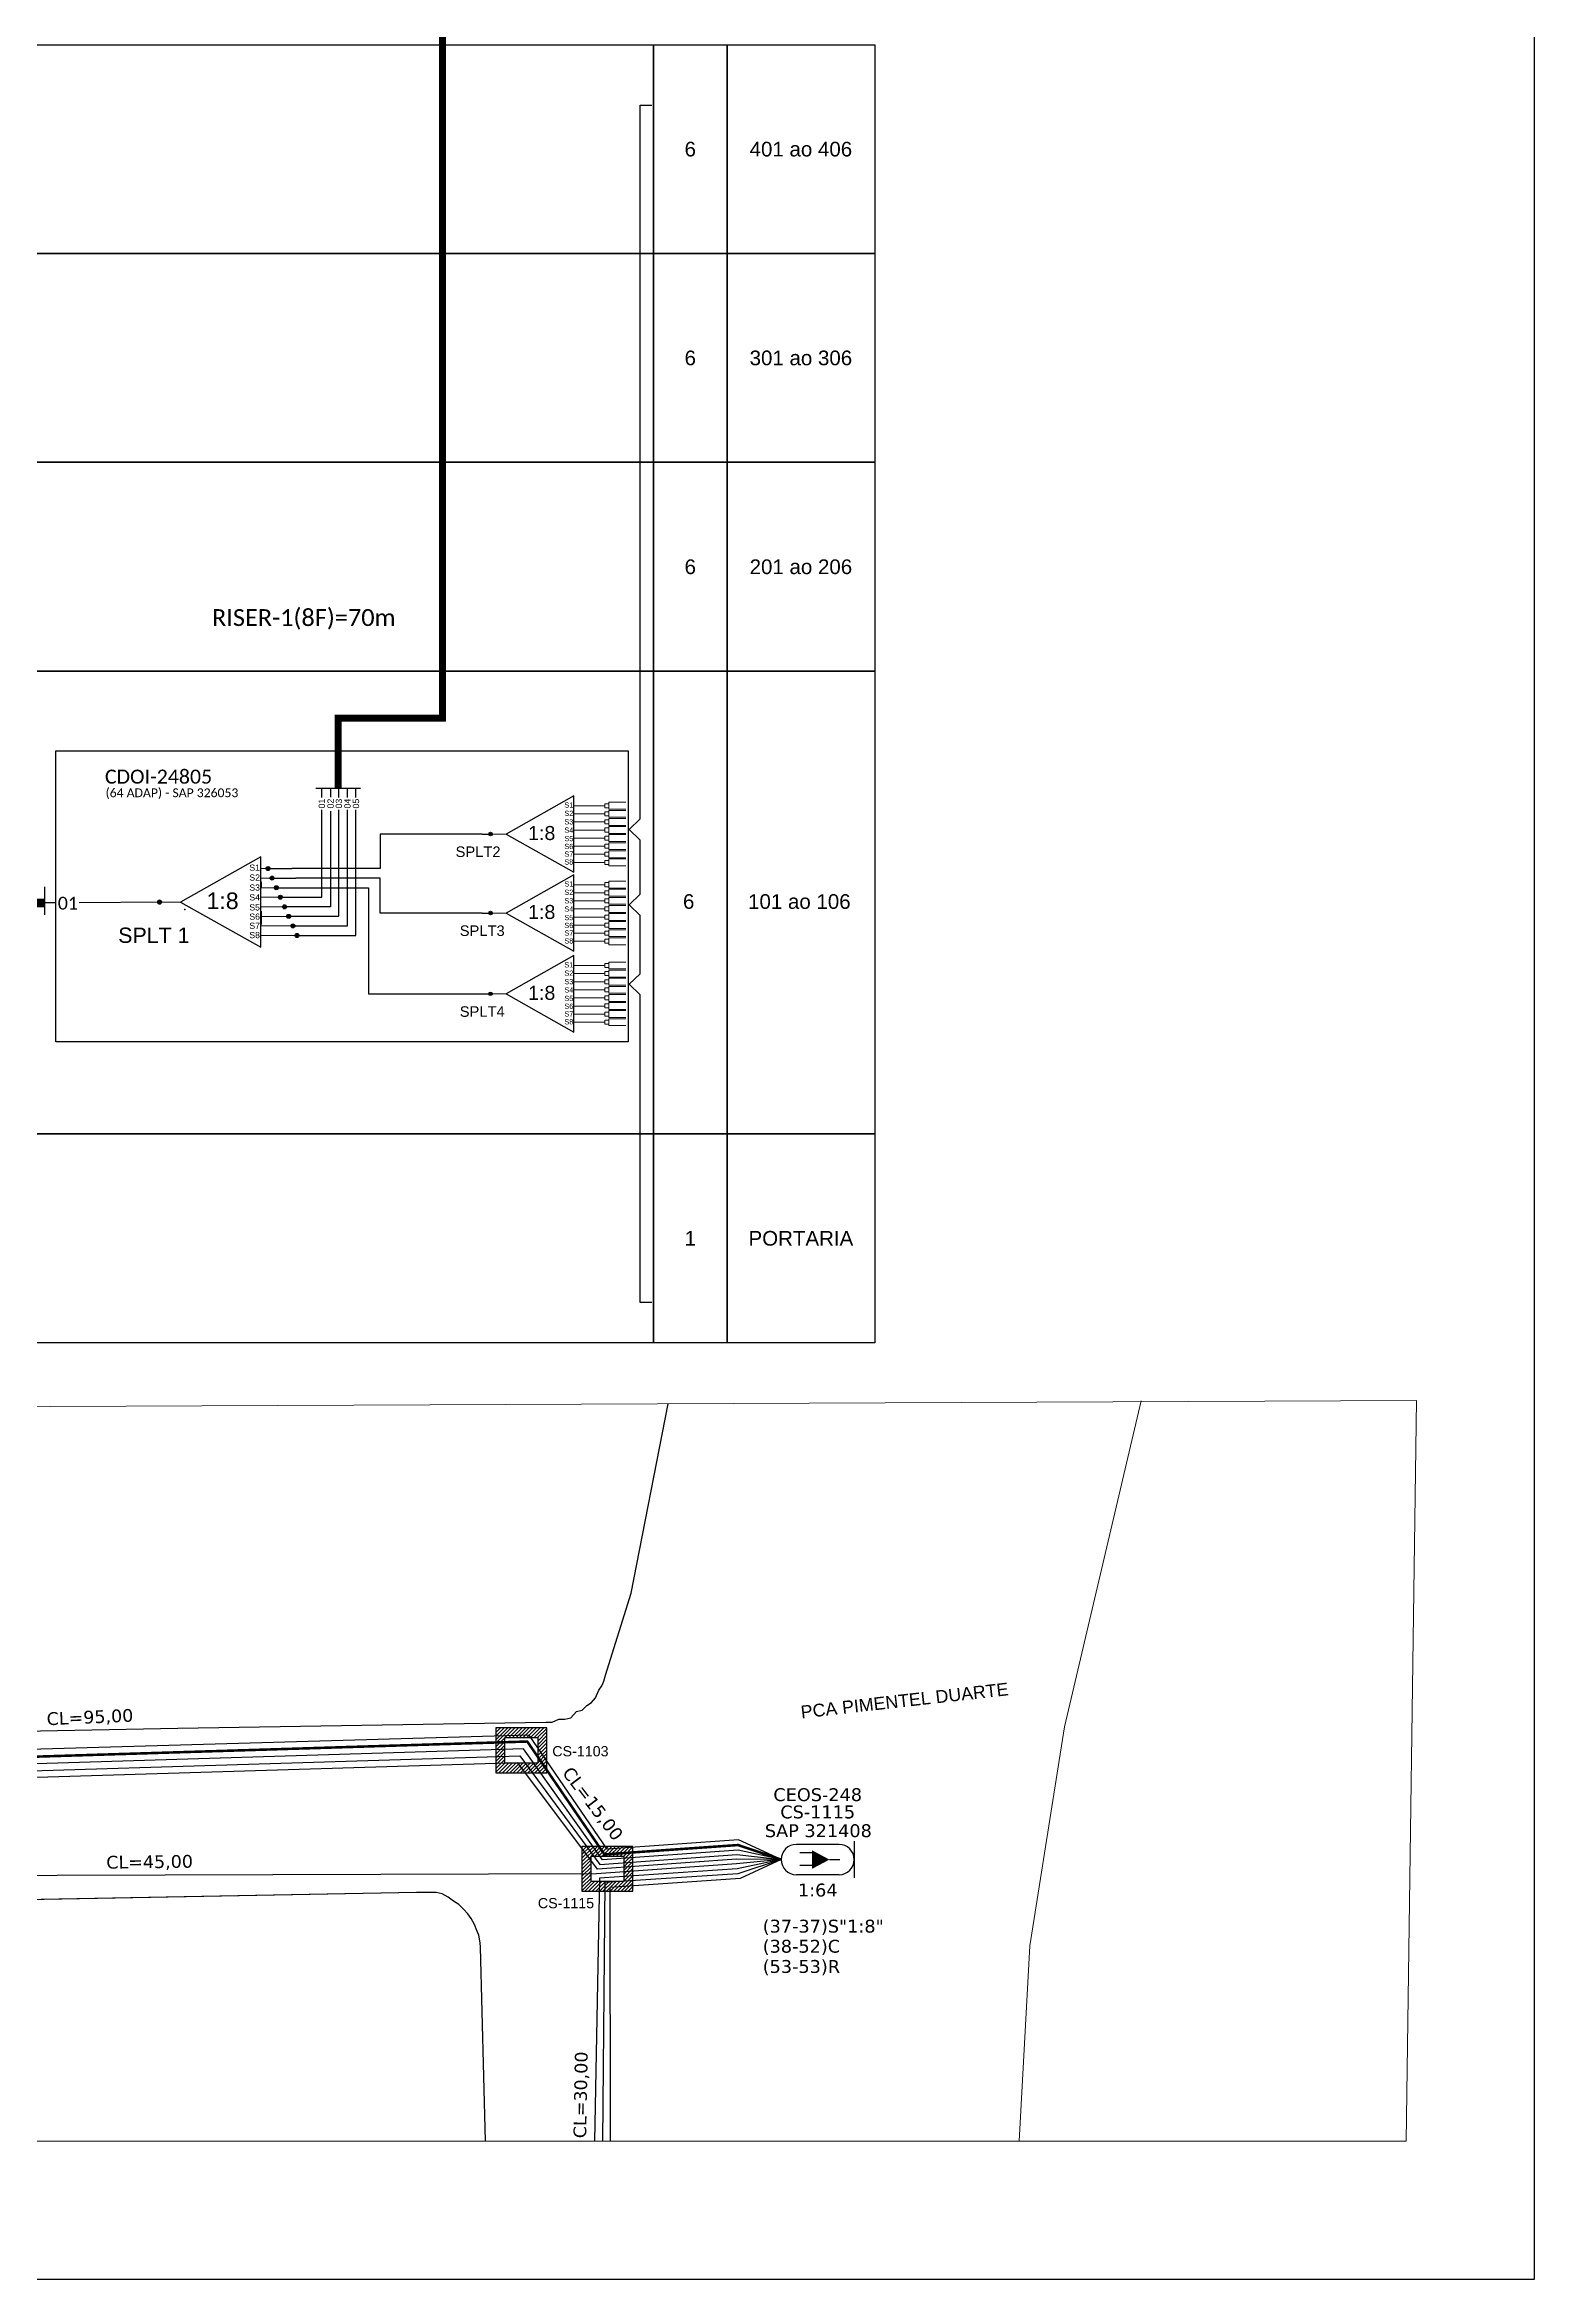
# Model space of a CAD drawing. Extents: x -89 to 749, y 705 to 1299.
# Drawn here: x 515.6 to 749.2, y 705 to 1055.4 of the extents above; entities that cross this region are included whole.
import ezdxf
from ezdxf.enums import TextEntityAlignment as Align

# ---------------------------------------------------------------- set-up
doc = ezdxf.new("R2010")
doc.units = 0
for name, color, linetype in [('10.1-Caixas Subterrâneas', 5, 'Continuous'), ('20.4-CEOS', 1, 'Continuous'), ('CAP a instalar', 1, 'Continuous'), ('celulas gpon', 7, 'Continuous'), ('Meio Fio', 7, 'Continuous'), ('QUADRA', 7, 'Continuous')]:
    doc.layers.add(name, color=color, linetype=linetype)
doc.layers.add('Segmento Logradouro Texto', color=7, linetype='Continuous', lineweight=0)
doc.styles.add('ARIAL', font='arial.ttf')
doc.styles.add('DIGICADE', font='arial.ttf')
doc.styles.add('siredit', font='verdana.ttf')
doc.styles.add('WMF-Calibri0', font='calibri.ttf')
doc.linetypes.add('FENCELINE1', pattern='A,0.25,-0.1,[133,ltypeshp.shx,S=0.1,R=0,X=-0.1,Y=0],-0.1,1', length=1.45)

# ---------------------------------------------------------------- blocks, each defined once
blk = doc.blocks.new('*U96')
at = {"layer": '20.4-CEOS', "color": 7, "style": 'siredit'}
for tag, p in [('FIBRAS_SPLITTER', (0, 0)), ('FIBRAS_TOP_C', (0, -4.13)), ('RESERVA_FINAIS', (0, -5.46))]:
    blk.add_attdef(tag, p, '', height=1.01, dxfattribs=at)
for tag, p, flags in [('ID_ATIVIDADE', (0, -6.77), 3), ('QTDE', (0, -9.4), 1), ('FATOR', (0, -8.09), 1), ('FID', (0, -10.71), 1)]:
    blk.add_attdef(tag, p, '', height=1.01, dxfattribs=dict(at, flags=flags))
blk = doc.blocks.new('*X59')
at = {"color": 0, "linetype": 'Continuous'}
for p, q in [((-1.25, 0.34099), (-0.49099, 1.1)), ((-1.25, 0.517767), (-0.667767, 1.1)), ((-1.25, 0.694544), (-0.844544, 1.1)), ((-1.25, 0.87132), (-1.02132, 1.1)), ((-1.25, 1.048097), (-1.198097, 1.1)), ((-0.789214, 0.625), (-0.314214, 1.1)), ((-0.612437, 0.625), (-0.137437, 1.1)), ((-0.43566, 0.625), (0.03934, 1.1)), ((-0.258883, 0.625), (0.216117, 1.1)), ((-0.082107, 0.625), (0.392893, 1.1)), ((0.09467, 0.625), (0.56967, 1.1)), ((0.271447, 0.625), (0.746447, 1.1)), ((0.448223, 0.625), (0.923223, 1.1)), ((0.625, 0.625), (1.1, 1.1)), ((-1.25, 0.164214), (-0.8035, 0.610714)), ((-1.25, -0.012563), (-0.8035, 0.433937)), ((-1.25, -0.18934), (-0.8035, 0.25716)), ((-1.25, -0.366117), (-0.8035, 0.080383)), ((0.801777, 0.625), (1.25, 1.073223)), ((0.8035, 0.449947), (1.25, 0.896447)), ((0.8035, 0.27317), (1.25, 0.71967)), ((0.8035, 0.096393), (1.25, 0.542893)), ((0.8035, -0.080383), (1.25, 0.366117)), ((0.8035, -0.25716), (1.25, 0.18934)), ((0.8035, -0.433937), (1.25, 0.012563)), ((-1.25, -0.542893), (-0.8035, -0.096393)), ((-1.25, -0.71967), (-0.8035, -0.27317)), ((-1.25, -0.896447), (-0.8035, -0.449947)), ((-1.25, -1.073223), (-0.801777, -0.625)), ((-1.1, -1.1), (-0.625, -0.625)), ((-0.923223, -1.1), (-0.448223, -0.625)), ((-0.746447, -1.1), (-0.271447, -0.625)), ((-0.56967, -1.1), (-0.09467, -0.625)), ((-0.392893, -1.1), (0.082107, -0.625)), ((-0.216117, -1.1), (0.258883, -0.625)), ((-0.03934, -1.1), (0.43566, -0.625)), ((0.137437, -1.1), (0.612437, -0.625)), ((0.314214, -1.1), (0.789214, -0.625)), ((0.49099, -1.1), (1.25, -0.34099)), ((0.667767, -1.1), (1.25, -0.517767)), ((0.8035, -0.610714), (1.25, -0.164214)), ((0.844544, -1.1), (1.25, -0.694544)), ((1.02132, -1.1), (1.25, -0.87132)), ((1.198097, -1.1), (1.25, -1.048097))]:
    blk.add_line(p, q, dxfattribs=at)
blk = doc.blocks.new('MANHOLE_MQ')
at = {"color": 0, "linetype": 'Continuous'}
for p, q in [((0.00000623, 0.00000569), (-0.00000627, 0.00000569)), ((-0.00000627, 0.00000569), (-0.00000627, -0.00000531)), ((0.00000623, -0.00000531), (0.00000623, 0.00000569)), ((-0.00000404, 0.00000331), (0.00000399, 0.00000331)), ((-0.00000404, -0.00000294), (-0.00000404, 0.00000331)), ((0.00000399, 0.00000331), (0.00000399, -0.00000294)), ((-0.00000627, -0.00000531), (0.00000623, -0.00000531)), ((0.00000399, -0.00000294), (-0.00000404, -0.00000294)), ((0.00000399, -0.00000294), (0.00000399, -0.00000294))]:
    blk.add_line(p, q, dxfattribs=at)
at = {"color": 0, "linetype": 'Continuous', "xscale": 5e-06, "yscale": 5e-06, "zscale": 1e-05}
blk.add_blockref('*X59', (-0.00000002, 0.00000019), dxfattribs=at)
blk = doc.blocks.new('SPLT_1-8_SC-APC')
at = {"color": 1}
blk.add_lwpolyline([(-7.37, -2.1), (-17.04, -7.55), (-7.37, -13), (-7.37, -2.1)], dxfattribs=at)
at = {"color": 3, "lineweight": 0}
for points in [[(-2.41, -3.02), (-2.41, -4)], [(-2.41, -3.02), (0, -3.02)], [(-2.99, -3.51), (-7.37, -3.51)], [(-7.37, -4.66), (-2.99, -4.66)], [(-7.37, -5.82), (-2.99, -5.82)], [(-2.41, -4), (0, -4)], [(-2.41, -4.17), (-2.41, -5.16)], [(-2.41, -4.17), (0, -4.17)], [(-2.41, -5.16), (0, -5.16)], [(-2.41, -5.32), (-2.41, -6.31)], [(-2.41, -5.32), (0, -5.32)], [(-2.41, -6.31), (0, -6.31)], [(-7.37, -6.97), (-2.99, -6.97)], [(-7.37, -8.12), (-2.99, -8.12)], [(-7.37, -9.28), (-2.99, -9.28)], [(-2.41, -6.48), (-2.41, -7.46)], [(-2.41, -6.48), (0, -6.48)], [(-2.41, -7.46), (0, -7.46)], [(-2.41, -7.63), (-2.41, -8.62)], [(-2.41, -7.63), (0, -7.63)], [(-2.41, -8.62), (0, -8.62)], [(-2.41, -8.78), (-2.41, -9.77)], [(-2.41, -8.78), (0, -8.78)], [(-7.37, -10.43), (-2.99, -10.43)], [(-7.37, -11.58), (-2.99, -11.58)], [(-2.41, -9.77), (0, -9.77)], [(-2.41, -9.94), (-2.41, -10.92)], [(-2.41, -9.94), (0, -9.94)], [(-2.41, -10.92), (0, -10.92)], [(-2.41, -11.09), (-2.41, -12.08)], [(-2.41, -11.09), (0, -11.09)], [(-2.41, -12.08), (0, -12.08)]]:
    blk.add_lwpolyline(points, dxfattribs=at)
for points in [[(-2.99, -3.22), (-2.41, -3.22), (-2.41, -3.8), (-2.99, -3.8)], [(-2.99, -4.38), (-2.41, -4.38), (-2.41, -4.95), (-2.99, -4.95)], [(-2.99, -5.53), (-2.41, -5.53), (-2.41, -6.1), (-2.99, -6.1)], [(-2.99, -6.68), (-2.41, -6.68), (-2.41, -7.26), (-2.99, -7.26)], [(-2.99, -7.84), (-2.41, -7.84), (-2.41, -8.41), (-2.99, -8.41)], [(-2.99, -8.99), (-2.41, -8.99), (-2.41, -9.56), (-2.99, -9.56)], [(-2.99, -10.14), (-2.41, -10.14), (-2.41, -10.72), (-2.99, -10.72)], [(-2.99, -11.3), (-2.41, -11.3), (-2.41, -11.87), (-2.99, -11.87)]]:
    blk.add_lwpolyline(points, close=True, dxfattribs=at)
at = {"color": 1, "lineweight": 0}
blk.add_lwpolyline([(-17.04, -7.55), (-19.26, -7.55)], dxfattribs=at)
at = {"color": 1, "style": 'ARIAL'}
for s, height, p in [('S1', 0.75, (-8.74, -3.78)), ('1:8', 2, (-13.91, -8.4)), ('S2', 0.75, (-8.74, -4.97)), ('S3', 0.75, (-8.74, -6.18)), ('S4', 0.75, (-8.74, -7.36)), ('S5', 0.75, (-8.74, -8.57)), ('S6', 0.75, (-8.74, -9.69)), ('S7', 0.75, (-8.74, -10.78)), ('S8', 0.75, (-8.74, -11.9))]:
    blk.add_text(s, height=height, dxfattribs=at).set_placement(p)
blk = doc.blocks.new('SPLT_1-8_DIV_DIR')
h = blk.add_hatch(color=3)
h.dxf.hatch_style = 1
edge = h.paths.add_edge_path()
edge.add_arc((12.77, 4.04), 0.242, 0, 360)
h = blk.add_hatch(color=3)
h.dxf.hatch_style = 1
edge = h.paths.add_edge_path()
edge.add_arc((13.27, 2.88), 0.242, 0, 360)
h = blk.add_hatch(color=3)
h.dxf.hatch_style = 1
edge = h.paths.add_edge_path()
edge.add_arc((13.77, 1.73), 0.242, 0, 360)
h = blk.add_hatch(color=3)
h.dxf.hatch_style = 1
edge = h.paths.add_edge_path()
edge.add_arc((14.27, 0.58), 0.242, 0, 360)
h = blk.add_hatch(color=3)
h.dxf.hatch_style = 1
edge = h.paths.add_edge_path()
edge.add_arc((14.77, -0.58), 0.242, 0, 360)
h = blk.add_hatch(color=3)
h.dxf.hatch_style = 1
edge = h.paths.add_edge_path()
edge.add_arc((15.27, -1.73), 0.242, 0, 360)
h = blk.add_hatch(color=3)
h.dxf.hatch_style = 1
edge = h.paths.add_edge_path()
edge.add_arc((15.77, -2.88), 0.242, 0, 360)
h = blk.add_hatch(color=3)
h.dxf.hatch_style = 1
edge = h.paths.add_edge_path()
edge.add_arc((16.27, -4.04), 0.242, 0, 360)
at = {"color": 1}
blk.add_lwpolyline([(11.89, 5.45), (2.22, 0), (11.89, -5.45), (11.89, 5.45)], dxfattribs=at)
at = {"color": 7, "lineweight": 0}
for points in [[(12.77, 4.04), (11.89, 4.04)], [(11.89, 2.88), (13.27, 2.88)], [(11.89, 1.73), (13.77, 1.73)], [(11.89, 0.58), (14.27, 0.58)], [(11.89, -0.58), (14.77, -0.58)], [(11.89, -1.73), (15.27, -1.73)], [(11.89, -2.88), (15.77, -2.88)], [(11.89, -4.04), (16.27, -4.04)]]:
    blk.add_lwpolyline(points, dxfattribs=at)
at = {"color": 1, "lineweight": 0}
blk.add_lwpolyline([(2.22, 0), (0, 0)], dxfattribs=at)
at = {"color": 3}
for centre in [(12.77, 4.04), (13.27, 2.88), (13.77, 1.73), (14.27, 0.58), (14.77, -0.58), (15.27, -1.73), (15.77, -2.88), (16.27, -4.04)]:
    blk.add_circle(centre, 0.242, dxfattribs=at)
at = {"color": 1, "style": 'ARIAL'}
for s, height, p in [('S1', 0.75, (10.52, 3.77)), ('S2', 0.75, (10.52, 2.58)), ('1:8', 2, (5.35, -0.85)), ('S3', 0.75, (10.52, 1.37)), ('S4', 0.75, (10.52, 0.19)), ('S5', 0.75, (10.52, -1.02)), ('S6', 0.75, (10.52, -2.14)), ('S7', 0.75, (10.52, -3.24)), ('S8', 0.75, (10.52, -4.36))]:
    blk.add_text(s, height=height, dxfattribs=at).set_placement(p)

msp = doc.modelspace()

# ---------------------------------------------------------------- hatches: boundary and pattern name
h = msp.add_hatch(color=3)
h.dxf.hatch_style = 1
edge = h.paths.add_edge_path()
edge.add_arc((585.55, 931.65), 0.282, 0, 360)
h = msp.add_hatch(color=3)
h.dxf.hatch_style = 1
edge = h.paths.add_edge_path()
edge.add_arc((533.63, 920.98), 0.41, 0, 360)
h = msp.add_hatch(color=3)
h.dxf.hatch_style = 1
edge = h.paths.add_edge_path()
edge.add_arc((585.55, 919.26), 0.282, 0, 360)
h = msp.add_hatch(color=3)
h.dxf.hatch_style = 1
edge = h.paths.add_edge_path()
edge.add_arc((585.55, 906.59), 0.282, 0, 360)

# ---------------------------------------------------------------- linework, layer by layer
at = {"color": 5}
msp.add_line((558.13, 938.86), (565.17, 938.86), dxfattribs=at)
at = {"color": 7}
for p, q in [((550.64, 926.24), (554.38, 926.24)), ((568.23, 924.74), (555.03, 924.74)), ((568.23, 919.26), (568.23, 924.74)), ((584.23, 919.26), (568.23, 919.26))]:
    msp.add_line(p, q, dxfattribs=at)
for points in [[(-89.32, 705.02), (749.25, 705.02), (749.25, 1299.02), (-89.32, 1299.02), (-89.32, 705.02)], [(549.56, 924.17), (549.56, 923.28)]]:
    msp.add_lwpolyline(points)
at = {"color": 5, "const_width": 1.1}
msp.add_lwpolyline([(561.65, 938.86), (561.65, 949.84), (578, 949.84), (578, 1227.27)], dxfattribs=at)
for points in [[(377.46, 1055.42), (611.08, 1055.42), (611.08, 1022.68), (377.46, 1022.68)], [(611.08, 1055.42), (622.65, 1055.42), (622.65, 1022.68), (611.08, 1022.68)], [(622.65, 1055.42), (645.8, 1055.42), (645.8, 1022.68), (622.65, 1022.68)], [(377.46, 1022.68), (611.08, 1022.68), (611.08, 989.94), (377.46, 989.94)], [(611.08, 1022.68), (622.65, 1022.68), (622.65, 989.94), (611.08, 989.94)], [(622.65, 1022.68), (645.8, 1022.68), (645.8, 989.94), (622.65, 989.94)], [(377.46, 989.94), (611.08, 989.94), (611.08, 957.19), (377.46, 957.19)], [(611.08, 989.94), (622.65, 989.94), (622.65, 957.19), (611.08, 957.19)], [(622.65, 989.94), (645.8, 989.94), (645.8, 957.19), (622.65, 957.19)], [(377.46, 957.19), (611.08, 957.19), (611.08, 884.64), (377.46, 884.64)], [(611.08, 957.19), (622.65, 957.19), (622.65, 884.64), (611.08, 884.64)], [(622.65, 957.19), (645.8, 957.19), (645.8, 884.64), (622.65, 884.64)], [(377.46, 884.64), (611.08, 884.64), (611.08, 851.89), (377.46, 851.89)], [(611.08, 884.64), (622.65, 884.64), (622.65, 851.89), (611.08, 851.89)], [(622.65, 884.64), (645.8, 884.64), (645.8, 851.89), (622.65, 851.89)]]:
    msp.add_lwpolyline(points, close=True)
at = {"color": 3}
for points in [[(609.01, 928.42), (609.01, 930.69), (607.28, 932.35), (609.01, 934.01), (609.01, 1045.95), (610.82, 1045.95)], [(609.01, 912.67), (609.01, 918.89), (607.28, 920.55), (609.01, 922.21), (609.01, 928.42), (609.01, 928.42)], [(517.41, 920.85), (515.63, 920.85)], [(534.04, 920.99), (521.03, 920.86)], [(610.83, 858.17), (609.01, 858.17), (609.01, 906.43), (607.28, 908.09), (609.01, 909.75), (609.01, 912.67)]]:
    msp.add_lwpolyline(points, dxfattribs=at)
at = {"color": 1}
msp.add_lwpolyline([(517.35, 944.68), (607.14, 944.68), (607.14, 899.08), (517.35, 899.08)], close=True, dxfattribs=at)
at = {"color": 5}
for points in [[(559.08, 937.37), (559.08, 938.86)], [(560.44, 938.86), (560.44, 937.41)], [(561.75, 937.37), (561.75, 938.86)], [(563.09, 937.37), (563.09, 938.86)], [(564.43, 937.37), (564.43, 938.86)], [(552.59, 921.74), (559.08, 921.74), (559.08, 935.45)], [(560.44, 935.26), (560.44, 920.24), (553.24, 920.24)], [(553.89, 918.75), (561.75, 918.75), (561.75, 935.45)], [(554.54, 917.25), (563.09, 917.25), (563.09, 935.45)], [(555.19, 915.75), (564.43, 915.75), (564.43, 935.45)], [(550.33, 926.29), (550.32, 926.29)]]:
    msp.add_lwpolyline(points, dxfattribs=at)
at = {"color": 7}
for points in [[(584.23, 931.65), (568.23, 931.65), (568.23, 926.24), (554.38, 926.24)], [(584.23, 931.65), (585.55, 931.65)], [(551.29, 924.74), (555.03, 924.74)], [(551.94, 923.24), (566.4, 923.24), (566.4, 906.59), (585.27, 906.59)], [(584.23, 919.26), (585.55, 919.26)]]:
    msp.add_lwpolyline(points, dxfattribs=at)
at = {"color": 1}
for points in [[(515.63, 918.99), (515.63, 923.36)], [(549.56, 919.53), (549.56, 917.46)]]:
    msp.add_lwpolyline(points, dxfattribs=at)
at = {"color": 1, "const_width": 1.36}
msp.add_lwpolyline([(468.86, 920.86), (515.63, 920.85)], dxfattribs=at)
at = {"color": 3}
for centre in [(585.55, 931.65), (585.55, 919.26), (585.55, 906.59)]:
    msp.add_circle(centre, 0.282, dxfattribs=at)
msp.add_point((537.6, 919.8))
at = {"layer": '20.4-CEOS', "color": 5}
for p, q in [((633.51, 773.23), (640.2, 773.23)), ((640.2, 768.46), (633.51, 768.46))]:
    msp.add_line(p, q, dxfattribs=at)
for points in [[(636.07, 771.88), (634.03, 771.88)], [(642.58, 773.72), (642.58, 767.97)], [(636.07, 769.9), (634.03, 769.9)], [(638.7, 770.84), (640.31, 770.84)]]:
    msp.add_lwpolyline(points, dxfattribs=at)
msp.add_lwpolyline([(638.7, 770.84, 0, 2.94, 0), (635.94, 770.84, 2.94, 2.94, 0)], format="xyseb", dxfattribs=at)
for centre, start, end in [((633.51, 770.84), 90, 270), ((640.2, 770.84), 270, 90)]:
    msp.add_arc(centre, 2.38, start, end, dxfattribs=at)
at = {"layer": 'CAP a instalar', "color": 8, "ltscale": 5}
for points in [[(631.13, 770.84), (624.45, 773.94), (603.86, 772.48), (591.62, 790.33), (467.56, 786.81, -0.351933), (457.24, 795.73), (457.28, 822.67), (462.55, 822.67)], [(356.1, 725.15), (366.08, 725.15), (366.01, 748.95), (378.87, 766.83), (360.7, 777.07, 0.112765), (356.45, 778.39), (330.73, 780.34, -0.410256), (330.36, 780.77), (330.51, 782.68, -0.408339), (330.93, 783.05), (361.38, 781.21, 0.013185), (361.91, 781.2), (467.51, 783.33), (590.14, 787.13), (602.71, 770.08), (624.17, 771.63), (631.13, 770.84)], [(631.13, 770.84), (624.1, 770.9), (602.3, 769.35), (589.83, 785.99), (476.63, 782.56, -0.002587), (476.53, 782.55), (361.93, 780.19, -0.013563), (361.39, 780.19), (331.96, 782.26, 0.418594), (331.53, 781.88), (331.51, 781.39, 0.406698), (331.88, 780.98), (357.28, 779.26, -0.115864), (361.65, 777.9), (368.49, 773.88), (380.03, 767.25), (386.75, 728.58), (393.96, 728.58)]]:
    msp.add_lwpolyline(points, format="xyb", dxfattribs=at)
at = {"layer": 'CAP a instalar', "color": 10, "linetype": 'FENCELINE1', "ltscale": 5}
msp.add_lwpolyline([(631.13, 770.84, 0.4, 0.4, 0), (624.37, 773.12, 0.4, 0.4, 0), (603.41, 771.65, 0.4, 0.4, 0), (591.31, 789.35, 0.4, 0.4, 0), (456.19, 785.19, 0.4, 0.4, 0), (386.48, 783.51, 0.4, 0.4, 0)], format="xyseb", dxfattribs=at)
at = {"layer": 'CAP a instalar', "color": 7, "ltscale": 5}
msp.add_lwpolyline([(631.13, 770.84), (624.4, 772.34), (603.11, 770.78), (590.69, 788.2), (456.44, 784.07), (362.32, 782.11, -0.015352), (361.71, 782.12), (330.48, 783.88, 0.329461), (329.44, 782.33), (329.44, 780.77, 0.410105), (330.43, 779.77), (356.36, 777.4, -0.104893), (360.33, 776.17), (376.4, 767.2), (371.05, 767.2)], format="xyb", dxfattribs=at)
at = {"layer": 'CAP a instalar', "color": 8, "ltscale": 5}
for points in [[(631.13, 770.84), (624.11, 770.18), (602.16, 768.61), (483.7, 768.23), (483.67, 738.09), (474.43, 738.09)], [(631.13, 770.84), (624.25, 769.41), (602.61, 767.9), (601.85, 726.7)], [(631.13, 770.84), (624.35, 768.61), (603.48, 767.24), (603.13, 726.7)], [(631.13, 770.84), (624.68, 767.85), (604.26, 766.44), (604.3, 726.7)]]:
    msp.add_lwpolyline(points, dxfattribs=at)
at = {"layer": 'Meio Fio', "lineweight": 0}
msp.add_lwpolyline([(730.77, 842.81), (254.51, 840.76), (255.73, 716.09), (446.31, 716.09), (446.31, 726.7), (729.13, 726.7), (730.77, 842.81)], dxfattribs=at)
at = {"layer": 'QUADRA', "color": 4}
for points in [[(374.85, 788.32), (536.51, 791.42), (594.21, 792.38), (595.21, 792.38), (596.24, 792.85), (597.21, 792.85), (598.15, 793.09), (599.05, 794.05), (599.89, 794.28), (600.66, 795), (601.38, 795.48), (602.01, 796.19), (602.54, 797.38), (602.99, 798.1), (603.33, 798.81), (603.58, 799.77), (607.62, 812.64), (613.39, 842.3)], [(573.93, 765.67), (382, 762.09)], [(577, 765.67), (573.93, 765.67), (383.24, 762.12)], [(577.95, 765.45), (577, 765.67)], [(579.74, 764.31), (578.89, 764.96), (577.95, 765.45)], [(581.31, 763.05), (580.55, 763.77), (579.74, 764.31)], [(581.96, 762.34), (581.31, 763.05)], [(583.69, 759), (583.41, 759.71), (583.01, 760.67), (582.51, 761.62), (581.96, 762.34)], [(584.75, 726.7), (583.96, 757.09), (583.9, 757.81), (583.69, 759)]]:
    msp.add_lwpolyline(points, dxfattribs=at)
at = {"layer": 'Segmento Logradouro Texto', "color": 4}
msp.add_lwpolyline([(687.6, 842.78), (675.56, 791.66), (670.15, 757.33), (668.45, 726.7)], dxfattribs=at)

# ---------------------------------------------------------------- block references
at = {"color": 3, "xscale": 1.1, "yscale": 1.1, "zscale": 1.1}
for p in [(606.74, 939.95), (606.74, 927.57), (606.74, 914.89)]:
    msp.add_blockref('SPLT_1-8_SC-APC', p, dxfattribs=at)
at = {"xscale": 1.3, "yscale": 1.3, "zscale": 1.3}
msp.add_blockref('SPLT_1-8_DIV_DIR', (534.04, 920.99), dxfattribs=at)
at = {"layer": '10.1-Caixas Subterrâneas', "color": 30, "xscale": 639575.1086223164, "yscale": 639575.1086223164, "zscale": 639575.1086223164, "rotation": 180.0000000000631}
for p in [(590.36, 788.1), (603.86, 769.51)]:
    msp.add_blockref('MANHOLE_MQ', p, dxfattribs=at)
at = {"layer": '20.4-CEOS', "color": 0, "lineweight": 0}
ref = msp.add_blockref('*U96', (628.23, 759.39), dxfattribs=dict(at, xscale=2, yscale=2, zscale=2))
ref.add_attrib('FIBRAS_SPLITTER', '(37-37)S"1:8"', (628.23, 759.39), dxfattribs={"color": 7, "height": 2.0194, "style": 'siredit'})
ref.add_attrib('FIBRAS_TOP_C', '(38-52)C', (628.23, 756.24), dxfattribs={"color": 7, "height": 2.019, "style": 'siredit'})
ref.add_attrib('RESERVA_FINAIS', '(53-53)R', (628.23, 753.07), dxfattribs={"color": 7, "height": 2.019, "style": 'siredit'})

# ---------------------------------------------------------------- texts
at = {"style": 'ARIAL'}
for s, p in [('6', (616.87, 1039.05)), ('401 ao 406', (634.22, 1039.05)), ('6', (616.87, 1006.31)), ('301 ao 306', (634.22, 1006.31)), ('6', (616.87, 973.56)), ('201 ao 206', (634.22, 973.56)), ('6', (616.62, 921.07)), ('101 ao 106', (633.98, 921.07)), ('1', (616.87, 868.26)), ('PORTARIA', (634.22, 868.26))]:
    msp.add_text(s, height=2.3, dxfattribs=at).set_placement(p, align=Align.MIDDLE_CENTER)
at = {"color": 5, "style": 'WMF-Calibri0'}
msp.add_text('RISER-1(8F)=70m', height=2.6457, dxfattribs=at).set_placement((541.86, 964.27))
at = {"color": 1, "style": 'WMF-Calibri0'}
msp.add_text('CDOI-24805', height=2.2, dxfattribs=at).set_placement((525.07, 939.55))
msp.add_text('(64 ADAP) - SAP 326053', height=1.375, dxfattribs=at).set_placement((535.58, 937.43), align=Align.CENTER)
at = {"style": 'ARIAL'}
for s, p in [('01', (559.08, 936.42)), ('02', (560.46, 936.42)), ('03', (561.76, 936.42)), ('04', (563.1, 936.42)), ('05', (564.44, 936.42))]:
    msp.add_text(s, height=0.992, rotation=90, dxfattribs=at).set_placement(p, align=Align.MIDDLE_CENTER)
for s, p in [('SPLT2', (583.59, 928.05)), ('SPLT3', (584.24, 915.67)), ('SPLT4', (584.24, 902.99))]:
    msp.add_text(s, height=1.65, dxfattribs=at).set_placement(p, align=Align.CENTER)
at = {"style": 'WMF-Calibri0'}
msp.add_text('01', height=2, dxfattribs=at).set_placement((517.68, 919.81))
at = {"color": 7, "style": 'ARIAL'}
msp.add_text('SPLT 1', height=2.4, dxfattribs=at).set_placement((527.15, 914.58))
at = {"layer": '10.1-Caixas Subterrâneas', "color": 30, "style": 'ARIAL'}
for s, p in [('CS-1103', (595.23, 787.03)), ('CS-1115', (592.97, 763.21))]:
    msp.add_text(s, height=1.6, dxfattribs=at).set_placement(p)
at = {"layer": '20.4-CEOS', "color": 5, "style": 'siredit'}
for s, p in [('CEOS-248', (636.86, 782.03)), ('CS-1115', (636.86, 779.32)), ('SAP 321408', (636.96, 776.38)), ('1:64', (636.86, 767.07))]:
    msp.add_text(s, height=2.019, dxfattribs=at).set_placement(p, align=Align.TOP_CENTER)
at = {"layer": 'celulas gpon', "style": 'siredit'}
for s, rotation, p in [('CL=95,00', 2.454, (515.97, 791.9)), ('CL=15,00', 307.2576, (596.69, 784.42)), ('CL=45,00', 0.6988, (525.29, 769.41)), ('CL=30,00', 88.9773, (600.54, 727.13))]:
    msp.add_text(s, height=2, rotation=rotation, dxfattribs=at).set_placement(p)
at = {"layer": 'Segmento Logradouro Texto', "linetype": 'Continuous', "insert": (634.09, 794.95), "char_height": 2, "width": 33.3179, "attachment_point": 1, "rotation": 6.4081, "style": 'DIGICADE'}
msp.add_mtext('\\fArial|b0|i0|c0|p34;\\W1.0000000000;\\T1.0000000000;\\o\\lPCA PIMENTEL DUARTE', dxfattribs=at)

doc.saveas('drawing.dxf')
